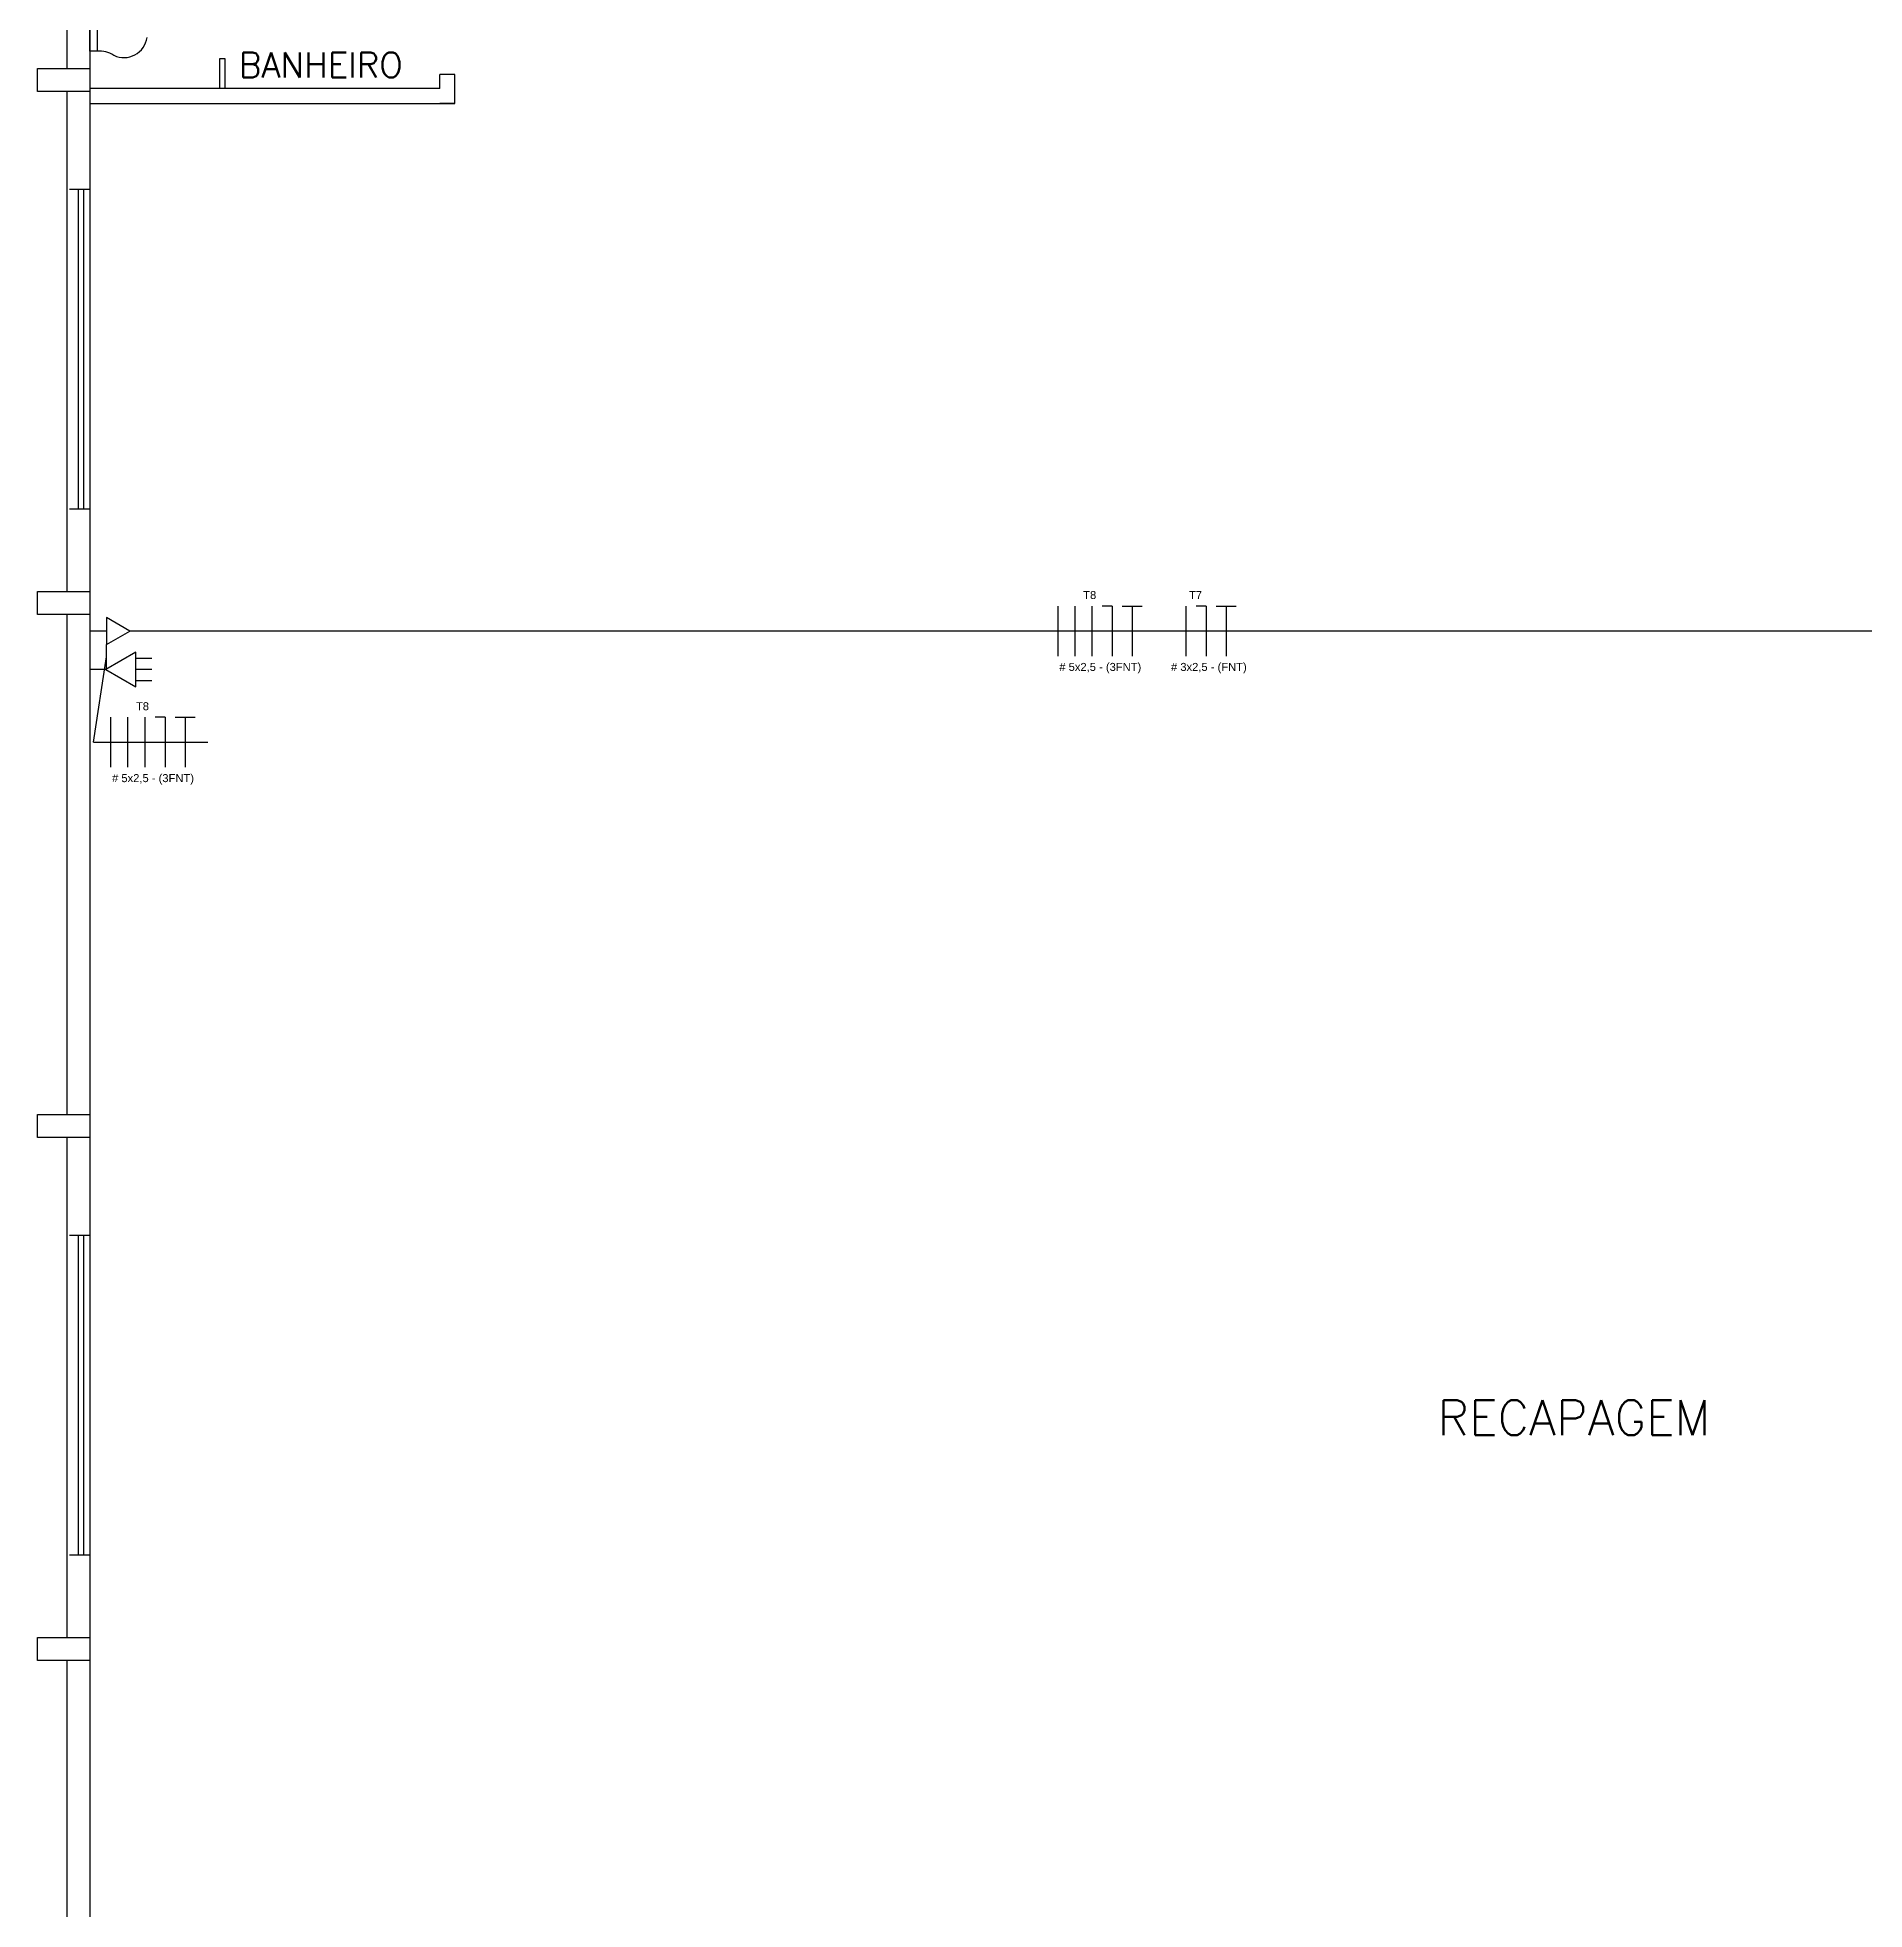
# Model space of a CAD drawing. Extents: x 196 to 487, y -48 to 152.
# Drawn here: x 274.33 to 292.6, y 104.9 to 123.62 of the extents above; entities that cross this region are included whole.
import ezdxf

# ---------------------------------------------------------------- set-up
doc = ezdxf.new("R2010")
doc.units = 0
doc.header["$MEASUREMENT"] = 0
for name, color, linetype in [('_ARQ', 5, 'CONTINUOUS'), ('_ARQ-TEXTO', 4, 'CONTINUOUS'), ('_ELT-Eletroduto', 7, 'CONTINUOUS'), ('_ELT-PONTO', 2, 'CONTINUOUS'), ('ELET_FIAÇÃO', 1, 'CONTINUOUS'), ('ELT_FIAÇÃO_TEXTO', 255, 'CONTINUOUS')]:
    doc.layers.add(name, color=color, linetype=linetype)
doc.styles.add('ARIAL', font='arial.ttf')
doc.styles.add('ROMANS', font='romans')

msp = doc.modelspace()

# ---------------------------------------------------------------- linework, layer by layer
at = {"layer": '_ARQ', "linetype": 'Continuous'}
for p, q in [((274.854, 131.228), (274.854, 94.665)), ((278.354, 123.105), (278.354, 123.247)), ((278.504, 122.955), (278.504, 123.247))]:
    msp.add_line(p, q, dxfattribs=at)
at = {"layer": '_ARQ'}
for p, q in [((274.625, 128.305), (274.625, 123.305)), ((274.854, 128.305), (274.854, 119.955)), ((276.154, 123.105), (276.154, 123.405)), ((276.154, 123.405), (276.204, 123.405)), ((276.204, 123.405), (276.204, 123.105)), ((278.504, 123.247), (278.354, 123.247)), ((274.625, 123.076), (274.625, 118.076)), ((278.354, 123.105), (274.854, 123.105)), ((274.854, 122.955), (278.504, 122.955)), ((278.504, 122.955), (278.354, 122.955)), ((274.651, 122.099), (274.854, 122.099)), ((274.736, 122.099), (274.736, 118.902)), ((274.789, 122.099), (274.789, 118.902)), ((274.854, 118.899), (274.651, 118.899)), ((274.625, 117.847), (274.625, 112.847)), ((274.625, 112.618), (274.625, 107.618)), ((274.651, 111.641), (274.854, 111.641)), ((274.736, 111.641), (274.736, 108.444)), ((274.789, 111.641), (274.789, 108.444)), ((274.854, 108.441), (274.651, 108.441)), ((274.625, 107.388), (274.625, 102.388))]:
    msp.add_line(p, q, dxfattribs=at)
for points in [[(274.927, 123.773), (274.927, 123.478), (274.854, 123.478), (274.854, 123.773)], [(274.33, 123.305), (274.854, 123.305), (274.854, 123.076), (274.33, 123.076)], [(274.33, 118.076), (274.854, 118.076), (274.854, 117.847), (274.33, 117.847)], [(274.33, 112.847), (274.854, 112.847), (274.854, 112.618), (274.33, 112.618)], [(274.33, 107.618), (274.854, 107.618), (274.854, 107.388), (274.33, 107.388)]]:
    msp.add_lwpolyline(points, close=True, dxfattribs=at)
for centre, radius, start, end in [((275.195, 123.648), 0.233, 244.4474, 352.0129), ((274.951, 123.214), 0.265, 57.378, 95.2026)]:
    msp.add_arc(centre, radius, start, end, dxfattribs=at)
at = {"layer": '_ELT-Eletroduto', "linetype": 'Continuous'}
for p, q in [((293.178, 117.681), (275.253, 117.681)), ((275.02, 117.299), (275.02, 117.546))]:
    msp.add_line(p, q, dxfattribs=at)
at = {"layer": '_ELT-PONTO'}
for p, q in [((275.253, 117.681), (275.02, 117.815)), ((275.02, 117.815), (275.02, 117.546)), ((275.02, 117.681), (274.854, 117.681)), ((275.02, 117.546), (275.253, 117.681)), ((275.473, 117.407), (275.313, 117.407)), ((275.015, 117.295), (274.854, 117.295)), ((275.473, 117.295), (275.313, 117.295)), ((275.473, 117.184), (275.313, 117.184))]:
    msp.add_line(p, q, dxfattribs=at)
msp.add_lwpolyline([(275.015, 117.295), (275.313, 117.123), (275.313, 117.468)], close=True, dxfattribs=at)
at = {"layer": 'ELET_FIAÇÃO', "linetype": 'Continuous'}
for p, q in [((284.539, 117.431), (284.539, 117.931)), ((284.71, 117.431), (284.71, 117.931)), ((284.88, 117.431), (284.88, 117.931)), ((285.08, 117.931), (284.98, 117.931)), ((285.08, 117.931), (285.08, 117.431)), ((285.18, 117.931), (285.38, 117.931)), ((285.28, 117.931), (285.28, 117.431)), ((285.819, 117.431), (285.819, 117.931)), ((286.019, 117.931), (285.919, 117.931)), ((286.019, 117.931), (286.019, 117.431)), ((286.119, 117.931), (286.319, 117.931)), ((286.219, 117.931), (286.219, 117.431)), ((275.065, 116.318), (275.065, 116.818)), ((275.235, 116.318), (275.235, 116.818)), ((275.406, 116.318), (275.406, 116.818)), ((275.606, 116.818), (275.506, 116.818)), ((275.606, 116.818), (275.606, 116.318)), ((275.706, 116.818), (275.906, 116.818)), ((275.806, 116.818), (275.806, 116.318))]:
    msp.add_line(p, q, dxfattribs=at)
at = {"layer": 'ELT_FIAÇÃO_TEXTO', "linetype": 'Continuous'}
msp.add_line((274.892, 116.568), (275.02, 117.422), dxfattribs=at)
at = {"layer": 'ELT_FIAÇÃO_TEXTO', "color": 7, "linetype": 'Continuous'}
msp.add_lwpolyline([(274.892, 116.568), (276.033, 116.568)], dxfattribs=at)

# ---------------------------------------------------------------- texts
at = {"layer": '_ARQ-TEXTO', "style": 'ROMANS'}
for s, height, p in [('BANHEIRO', 0.25, (276.345, 123.217)), ('RECAPAGEM', 0.35, (288.334, 109.639))]:
    msp.add_text(s, height=height, dxfattribs=at).set_placement(p)
at = {"layer": 'ELT_FIAÇÃO_TEXTO', "linetype": 'Continuous', "char_height": 0.08, "attachment_point": 1, "style": 'ARIAL'}
for s, width, insert in [('T8', 0.13359, (284.789, 118.081)), ('T7', 0.13359, (285.847, 118.081)), ('# 5x2,5 - (3FNT)', 0.84197, (284.55, 117.362)), ('# 3x2,5 - (FNT)', 0.84197, (285.667, 117.362)), ('T8', 0.13359, (275.315, 116.969)), ('# 5x2,5 - (3FNT)', 0.84197, (275.076, 116.25))]:
    msp.add_mtext_dynamic_manual_height_columns(s, width=width, gutter_width=12.5, heights=[0.111], dxfattribs=dict(at, insert=insert))

doc.saveas('drawing.dxf')
